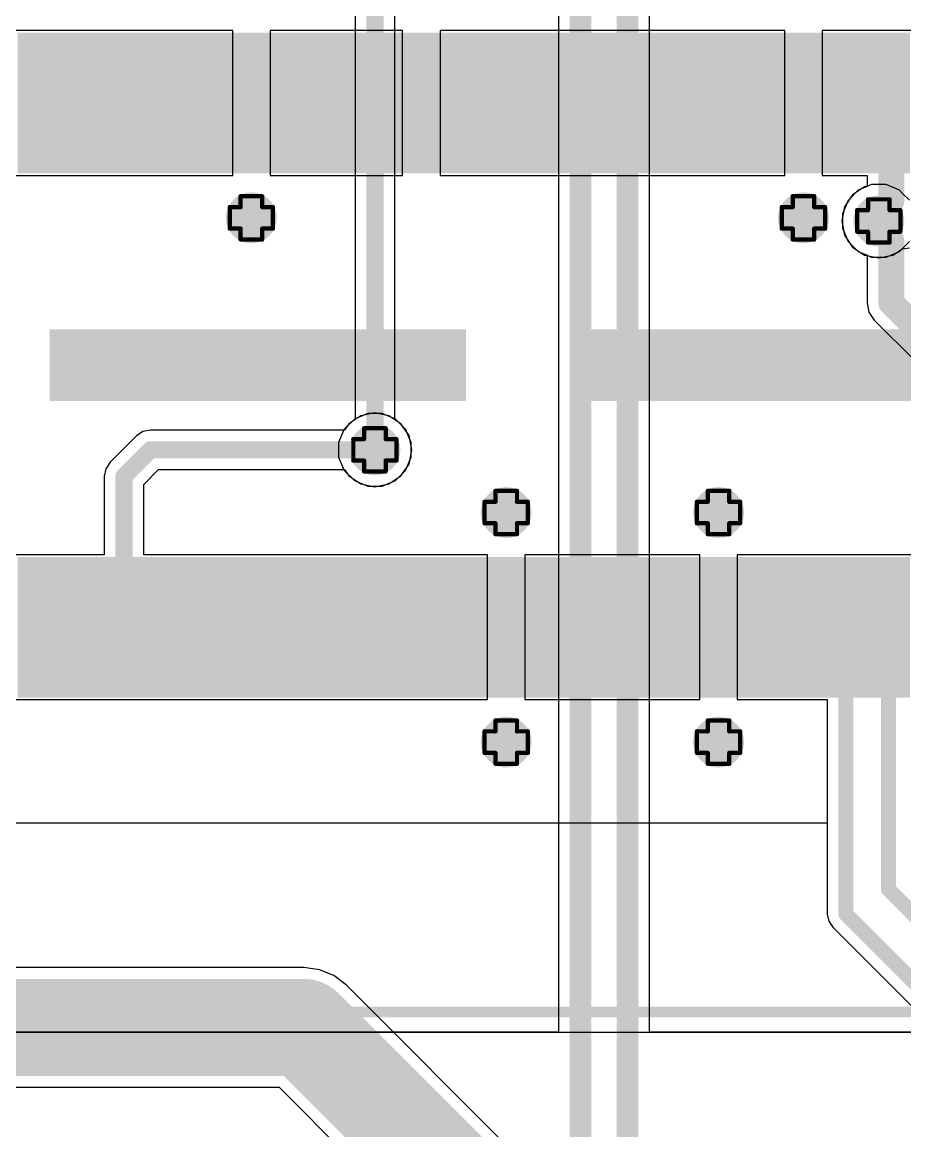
# Model space of a CAD drawing. Header units: inches. Extents: x -25 to 271, y -41 to 15.
# Drawn here: x 9.3 to 19.69, y -11.14 to 1.91 of the extents above; entities that cross this region are included whole.
import ezdxf

# ---------------------------------------------------------------- set-up
doc = ezdxf.new("R2010")
doc.units = ezdxf.units.IN
for name, color, linetype in [('Bottom Layer', 5, 'Continuous'), ('Bottom Overlay', 54, 'Continuous'), ('Drill Drawing', 1, 'Continuous'), ('Top Layer', 1, 'Continuous'), ('Top Paste', 8, 'Continuous'), ('Top Solder', 216, 'Continuous'), ('Via Holes', 16, 'Continuous')]:
    doc.layers.add(name, color=color, linetype=linetype)

# ---------------------------------------------------------------- blocks, each defined once
blk = doc.blocks.new('QTH_030_01_L_D_A_K_TR_11')
at = {"layer": 'Top Layer'}
for points in [[(-4.402, 3.811), (-4.097, 3.811), (-4.097, 2.361), (-4.402, 2.361)], [(-3.903, 3.811), (-3.597, 3.811), (-3.597, 2.361), (-3.903, 2.361)], [(-3.403, 3.811), (-3.098, 3.811), (-3.098, 2.361), (-3.403, 2.361)], [(-2.902, 3.811), (-2.597, 3.811), (-2.597, 2.361), (-2.902, 2.361)], [(-2.403, 3.811), (-2.098, 3.811), (-2.098, 2.361), (-2.403, 2.361)], [(-1.902, 3.811), (-1.597, 3.811), (-1.597, 2.361), (-1.902, 2.361)], [(-1.403, 3.811), (-1.097, 3.811), (-1.097, 2.361), (-1.403, 2.361)], [(-0.903, 3.811), (-0.598, 3.811), (-0.598, 2.361), (-0.903, 2.361)], [(-0.402, 3.811), (-0.097, 3.811), (-0.097, 2.361), (-0.402, 2.361)], [(0.097, 3.811), (0.402, 3.811), (0.402, 2.361), (0.097, 2.361)], [(0.598, 3.811), (0.903, 3.811), (0.903, 2.361), (0.598, 2.361)], [(1.097, 3.811), (1.403, 3.811), (1.403, 2.361), (1.097, 2.361)], [(1.597, 3.811), (1.902, 3.811), (1.902, 2.361), (1.597, 2.361)], [(2.098, 3.811), (2.403, 3.811), (2.403, 2.361), (2.098, 2.361)], [(2.597, 3.811), (2.902, 3.811), (2.902, 2.361), (2.597, 2.361)], [(3.098, 3.811), (3.403, 3.811), (3.403, 2.361), (3.098, 2.361)], [(3.597, 3.811), (3.903, 3.811), (3.903, 2.361), (3.597, 2.361)], [(4.097, 3.811), (4.402, 3.811), (4.402, 2.361), (4.097, 2.361)], [(4.598, 3.811), (4.903, 3.811), (4.903, 2.361), (4.598, 2.361)], [(5.097, 3.811), (5.402, 3.811), (5.402, 2.361), (5.097, 2.361)], [(5.598, 3.811), (5.903, 3.811), (5.903, 2.361), (5.598, 2.361)], [(-5.525, 0.32), (-0.825, 0.32), (-0.825, -0.32), (-5.525, -0.32)], [(0.825, 0.32), (5.525, 0.32), (5.525, -0.32), (0.825, -0.32)], [(-4.402, -2.361), (-4.097, -2.361), (-4.097, -3.811), (-4.402, -3.811)], [(-3.903, -2.361), (-3.597, -2.361), (-3.597, -3.811), (-3.903, -3.811)], [(-3.403, -2.361), (-3.098, -2.361), (-3.098, -3.811), (-3.403, -3.811)], [(-2.902, -2.361), (-2.597, -2.361), (-2.597, -3.811), (-2.902, -3.811)], [(-2.403, -2.361), (-2.098, -2.361), (-2.098, -3.811), (-2.403, -3.811)], [(-1.902, -2.361), (-1.597, -2.361), (-1.597, -3.811), (-1.902, -3.811)], [(-1.403, -2.361), (-1.097, -2.361), (-1.097, -3.811), (-1.403, -3.811)], [(-0.903, -2.361), (-0.598, -2.361), (-0.598, -3.811), (-0.903, -3.811)], [(-0.402, -2.361), (-0.097, -2.361), (-0.097, -3.811), (-0.402, -3.811)], [(0.097, -2.361), (0.402, -2.361), (0.402, -3.811), (0.097, -3.811)], [(0.598, -2.361), (0.903, -2.361), (0.903, -3.811), (0.598, -3.811)], [(1.097, -2.361), (1.403, -2.361), (1.403, -3.811), (1.097, -3.811)], [(1.597, -2.361), (1.902, -2.361), (1.902, -3.811), (1.597, -3.811)], [(2.098, -2.361), (2.403, -2.361), (2.403, -3.811), (2.098, -3.811)], [(2.597, -2.361), (2.902, -2.361), (2.902, -3.811), (2.597, -3.811)], [(3.098, -2.361), (3.403, -2.361), (3.403, -3.811), (3.098, -3.811)], [(3.597, -2.361), (3.903, -2.361), (3.903, -3.811), (3.597, -3.811)], [(4.097, -2.361), (4.402, -2.361), (4.402, -3.811), (4.097, -3.811)], [(4.598, -2.361), (4.903, -2.361), (4.903, -3.811), (4.598, -3.811)], [(5.097, -2.361), (5.402, -2.361), (5.402, -3.811), (5.097, -3.811)], [(5.598, -2.361), (5.903, -2.361), (5.903, -3.811), (5.598, -3.811)]]:
    blk.add_hatch(color=1, dxfattribs=at).paths.add_polyline_path(points)
at = {"layer": 'Top Paste'}
for points in [[(-4.402, 3.811), (-4.097, 3.811), (-4.097, 2.361), (-4.402, 2.361)], [(-3.903, 3.811), (-3.597, 3.811), (-3.597, 2.361), (-3.903, 2.361)], [(-3.403, 3.811), (-3.098, 3.811), (-3.098, 2.361), (-3.403, 2.361)], [(-2.902, 3.811), (-2.597, 3.811), (-2.597, 2.361), (-2.902, 2.361)], [(-2.403, 3.811), (-2.098, 3.811), (-2.098, 2.361), (-2.403, 2.361)], [(-1.902, 3.811), (-1.597, 3.811), (-1.597, 2.361), (-1.902, 2.361)], [(-1.403, 3.811), (-1.097, 3.811), (-1.097, 2.361), (-1.403, 2.361)], [(-0.903, 3.811), (-0.598, 3.811), (-0.598, 2.361), (-0.903, 2.361)], [(-0.402, 3.811), (-0.097, 3.811), (-0.097, 2.361), (-0.402, 2.361)], [(0.097, 3.811), (0.402, 3.811), (0.402, 2.361), (0.097, 2.361)], [(0.598, 3.811), (0.903, 3.811), (0.903, 2.361), (0.598, 2.361)], [(1.097, 3.811), (1.403, 3.811), (1.403, 2.361), (1.097, 2.361)], [(1.597, 3.811), (1.902, 3.811), (1.902, 2.361), (1.597, 2.361)], [(2.098, 3.811), (2.403, 3.811), (2.403, 2.361), (2.098, 2.361)], [(2.597, 3.811), (2.902, 3.811), (2.902, 2.361), (2.597, 2.361)], [(3.098, 3.811), (3.403, 3.811), (3.403, 2.361), (3.098, 2.361)], [(3.597, 3.811), (3.903, 3.811), (3.903, 2.361), (3.597, 2.361)], [(4.097, 3.811), (4.402, 3.811), (4.402, 2.361), (4.097, 2.361)], [(4.598, 3.811), (4.903, 3.811), (4.903, 2.361), (4.598, 2.361)], [(5.097, 3.811), (5.402, 3.811), (5.402, 2.361), (5.097, 2.361)], [(5.598, 3.811), (5.903, 3.811), (5.903, 2.361), (5.598, 2.361)], [(-5.525, 0.32), (-0.825, 0.32), (-0.825, -0.32), (-5.525, -0.32)], [(0.825, 0.32), (5.525, 0.32), (5.525, -0.32), (0.825, -0.32)], [(-4.402, -2.361), (-4.097, -2.361), (-4.097, -3.811), (-4.402, -3.811)], [(-3.903, -2.361), (-3.597, -2.361), (-3.597, -3.811), (-3.903, -3.811)], [(-3.403, -2.361), (-3.098, -2.361), (-3.098, -3.811), (-3.403, -3.811)], [(-2.902, -2.361), (-2.597, -2.361), (-2.597, -3.811), (-2.902, -3.811)], [(-2.403, -2.361), (-2.098, -2.361), (-2.098, -3.811), (-2.403, -3.811)], [(-1.902, -2.361), (-1.597, -2.361), (-1.597, -3.811), (-1.902, -3.811)], [(-1.403, -2.361), (-1.097, -2.361), (-1.097, -3.811), (-1.403, -3.811)], [(-0.903, -2.361), (-0.598, -2.361), (-0.598, -3.811), (-0.903, -3.811)], [(-0.402, -2.361), (-0.097, -2.361), (-0.097, -3.811), (-0.402, -3.811)], [(0.097, -2.361), (0.402, -2.361), (0.402, -3.811), (0.097, -3.811)], [(0.598, -2.361), (0.903, -2.361), (0.903, -3.811), (0.598, -3.811)], [(1.097, -2.361), (1.403, -2.361), (1.403, -3.811), (1.097, -3.811)], [(1.597, -2.361), (1.902, -2.361), (1.902, -3.811), (1.597, -3.811)], [(2.098, -2.361), (2.403, -2.361), (2.403, -3.811), (2.098, -3.811)], [(2.597, -2.361), (2.902, -2.361), (2.902, -3.811), (2.597, -3.811)], [(3.098, -2.361), (3.403, -2.361), (3.403, -3.811), (3.098, -3.811)], [(3.597, -2.361), (3.903, -2.361), (3.903, -3.811), (3.597, -3.811)], [(4.097, -2.361), (4.402, -2.361), (4.402, -3.811), (4.097, -3.811)], [(4.598, -2.361), (4.903, -2.361), (4.903, -3.811), (4.598, -3.811)], [(5.097, -2.361), (5.402, -2.361), (5.402, -3.811), (5.097, -3.811)], [(5.598, -2.361), (5.903, -2.361), (5.903, -3.811), (5.598, -3.811)]]:
    blk.add_hatch(color=8, dxfattribs=at).paths.add_polyline_path(points)
at = {"layer": 'Top Solder'}
for points in [[(-4.504, 3.913), (-3.996, 3.913), (-3.996, 2.259), (-4.504, 2.259)], [(-4.004, 3.913), (-3.496, 3.913), (-3.496, 2.259), (-4.004, 2.259)], [(-3.504, 3.913), (-2.996, 3.913), (-2.996, 2.259), (-3.504, 2.259)], [(-3.004, 3.913), (-2.496, 3.913), (-2.496, 2.259), (-3.004, 2.259)], [(-2.504, 3.913), (-1.996, 3.913), (-1.996, 2.259), (-2.504, 2.259)], [(-2.004, 3.913), (-1.496, 3.913), (-1.496, 2.259), (-2.004, 2.259)], [(-1.504, 3.913), (-0.996, 3.913), (-0.996, 2.259), (-1.504, 2.259)], [(-1.004, 3.913), (-0.496, 3.913), (-0.496, 2.259), (-1.004, 2.259)], [(-0.504, 3.913), (0.004, 3.913), (0.004, 2.259), (-0.504, 2.259)], [(-0.004, 3.913), (0.504, 3.913), (0.504, 2.259), (-0.004, 2.259)], [(0.496, 3.913), (1.004, 3.913), (1.004, 2.259), (0.496, 2.259)], [(0.996, 3.913), (1.504, 3.913), (1.504, 2.259), (0.996, 2.259)], [(1.496, 3.913), (2.004, 3.913), (2.004, 2.259), (1.496, 2.259)], [(1.996, 3.913), (2.504, 3.913), (2.504, 2.259), (1.996, 2.259)], [(2.496, 3.913), (3.004, 3.913), (3.004, 2.259), (2.496, 2.259)], [(2.996, 3.913), (3.504, 3.913), (3.504, 2.259), (2.996, 2.259)], [(3.496, 3.913), (4.004, 3.913), (4.004, 2.259), (3.496, 2.259)], [(3.996, 3.913), (4.504, 3.913), (4.504, 2.259), (3.996, 2.259)], [(4.496, 3.913), (5.004, 3.913), (5.004, 2.259), (4.496, 2.259)], [(4.996, 3.913), (5.504, 3.913), (5.504, 2.259), (4.996, 2.259)], [(5.496, 3.913), (6.004, 3.913), (6.004, 2.259), (5.496, 2.259)], [(-5.627, 0.422), (-0.723, 0.422), (-0.723, -0.422), (-5.627, -0.422)], [(0.723, 0.422), (5.627, 0.422), (5.627, -0.422), (0.723, -0.422)], [(-4.504, -2.259), (-3.996, -2.259), (-3.996, -3.913), (-4.504, -3.913)], [(-4.004, -2.259), (-3.496, -2.259), (-3.496, -3.913), (-4.004, -3.913)], [(-3.504, -2.259), (-2.996, -2.259), (-2.996, -3.913), (-3.504, -3.913)], [(-3.004, -2.259), (-2.496, -2.259), (-2.496, -3.913), (-3.004, -3.913)], [(-2.504, -2.259), (-1.996, -2.259), (-1.996, -3.913), (-2.504, -3.913)], [(-2.004, -2.259), (-1.496, -2.259), (-1.496, -3.913), (-2.004, -3.913)], [(-1.504, -2.259), (-0.996, -2.259), (-0.996, -3.913), (-1.504, -3.913)], [(-1.004, -2.259), (-0.496, -2.259), (-0.496, -3.913), (-1.004, -3.913)], [(-0.504, -2.259), (0.004, -2.259), (0.004, -3.913), (-0.504, -3.913)], [(-0.004, -2.259), (0.504, -2.259), (0.504, -3.913), (-0.004, -3.913)], [(0.496, -2.259), (1.004, -2.259), (1.004, -3.913), (0.496, -3.913)], [(0.996, -2.259), (1.504, -2.259), (1.504, -3.913), (0.996, -3.913)], [(1.496, -2.259), (2.004, -2.259), (2.004, -3.913), (1.496, -3.913)], [(1.996, -2.259), (2.504, -2.259), (2.504, -3.913), (1.996, -3.913)], [(2.496, -2.259), (3.004, -2.259), (3.004, -3.913), (2.496, -3.913)], [(2.996, -2.259), (3.504, -2.259), (3.504, -3.913), (2.996, -3.913)], [(3.496, -2.259), (4.004, -2.259), (4.004, -3.913), (3.496, -3.913)], [(3.996, -2.259), (4.504, -2.259), (4.504, -3.913), (3.996, -3.913)], [(4.496, -2.259), (5.004, -2.259), (5.004, -3.913), (4.496, -3.913)], [(4.996, -2.259), (5.504, -2.259), (5.504, -3.913), (4.996, -3.913)], [(5.496, -2.259), (6.004, -2.259), (6.004, -3.913), (5.496, -3.913)]]:
    blk.add_hatch(color=216, dxfattribs=at).paths.add_polyline_path(points)
blk = doc.blocks.new('BL_R8812AF1_B_14')
at = {"layer": 'Bottom Overlay'}
blk.add_lwpolyline([(13.5, -8.9, 0.127, 0.127, 0), (-13.5, -8.9, 0.127, 0.127, 0)], format="xyseb", dxfattribs=at)

msp = doc.modelspace()

# ---------------------------------------------------------------- hatches: boundary and pattern name
at = {"layer": 'Bottom Layer'}
h = msp.add_hatch(color=5, dxfattribs=at)
edge = h.paths.add_edge_path()
edge.add_arc((12, -0.396), 0.3, 0, 360)
h = msp.add_hatch(color=5, dxfattribs=at)
edge = h.paths.add_edge_path()
edge.add_arc((18.5, -0.396), 0.3, 0, 360)
h = msp.add_hatch(color=5, dxfattribs=at)
edge = h.paths.add_edge_path()
edge.add_arc((19.387, -0.432), 0.3, 0, 360)
h = msp.add_hatch(color=5, dxfattribs=at)
edge = h.paths.add_edge_path()
edge.add_arc((13.454, -3.127), 0.3, 0, 360)
h = msp.add_hatch(color=5, dxfattribs=at)
edge = h.paths.add_edge_path()
edge.add_arc((15, -3.865), 0.3, 0, 360)
h = msp.add_hatch(color=5, dxfattribs=at)
edge = h.paths.add_edge_path()
edge.add_arc((17.5, -3.865), 0.3, 0, 360)
h = msp.add_hatch(color=5, dxfattribs=at)
edge = h.paths.add_edge_path()
edge.add_arc((15, -6.568), 0.3, 0, 360)
h = msp.add_hatch(color=5, dxfattribs=at)
edge = h.paths.add_edge_path()
edge.add_arc((17.5, -6.568), 0.3, 0, 360)
at = {"layer": 'Top Layer'}
h = msp.add_hatch(color=1, dxfattribs=at)
edge = h.paths.add_edge_path()
edge.add_arc((12, -0.396), 0.3, 0, 360)
h = msp.add_hatch(color=1, dxfattribs=at)
edge = h.paths.add_edge_path()
edge.add_arc((18.5, -0.396), 0.3, 0, 360)
h = msp.add_hatch(color=1, dxfattribs=at)
edge = h.paths.add_edge_path()
edge.add_arc((19.387, -0.432), 0.3, 0, 360)
h = msp.add_hatch(color=1, dxfattribs=at)
edge = h.paths.add_edge_path()
edge.add_arc((13.454, -3.127), 0.3, 0, 360)
h = msp.add_hatch(color=1, dxfattribs=at)
edge = h.paths.add_edge_path()
edge.add_arc((15, -3.865), 0.3, 0, 360)
h = msp.add_hatch(color=1, dxfattribs=at)
edge = h.paths.add_edge_path()
edge.add_arc((17.5, -3.865), 0.3, 0, 360)
h = msp.add_hatch(color=1, dxfattribs=at)
edge = h.paths.add_edge_path()
edge.add_arc((15, -6.568), 0.3, 0, 360)
h = msp.add_hatch(color=1, dxfattribs=at)
edge = h.paths.add_edge_path()
edge.add_arc((17.5, -6.568), 0.3, 0, 360)
at = {"layer": 'Via Holes'}
h = msp.add_hatch(color=7, dxfattribs=at)
edge = h.paths.add_edge_path()
edge.add_arc((12, -0.396), 0.15, 0, 360)
h = msp.add_hatch(color=7, dxfattribs=at)
edge = h.paths.add_edge_path()
edge.add_arc((18.5, -0.396), 0.15, 0, 360)
h = msp.add_hatch(color=7, dxfattribs=at)
edge = h.paths.add_edge_path()
edge.add_arc((19.387, -0.432), 0.15, 0, 360)
h = msp.add_hatch(color=7, dxfattribs=at)
edge = h.paths.add_edge_path()
edge.add_arc((13.454, -3.127), 0.15, 0, 360)
h = msp.add_hatch(color=7, dxfattribs=at)
edge = h.paths.add_edge_path()
edge.add_arc((15, -3.865), 0.15, 0, 360)
h = msp.add_hatch(color=7, dxfattribs=at)
edge = h.paths.add_edge_path()
edge.add_arc((17.5, -3.865), 0.15, 0, 360)
h = msp.add_hatch(color=7, dxfattribs=at)
edge = h.paths.add_edge_path()
edge.add_arc((15, -6.568), 0.15, 0, 360)
h = msp.add_hatch(color=7, dxfattribs=at)
edge = h.paths.add_edge_path()
edge.add_arc((17.5, -6.568), 0.15, 0, 360)

# ---------------------------------------------------------------- linework, layer by layer
at = {"layer": 'Bottom Layer'}
for p, q in [((13.22, 3.571), (13.22, -2.761)), ((13.687, -2.761), (13.687, 3.571)), ((15.616, 3.417), (15.616, -9.982)), ((16.688, -9.982), (16.688, 2.782)), ((19.145, -0.07), (19.025, -0.19)), ((19.302, -0.005), (19.145, -0.07)), ((19.472, -0.005), (19.302, -0.005)), ((19.629, -0.07), (19.472, -0.005)), ((19.667, -0.108), (19.629, -0.07)), ((19.75, -0.188), (19.667, -0.108)), ((19.025, -0.19), (18.96, -0.347)), ((18.96, -0.347), (18.96, -0.517)), ((18.96, -0.517), (19.025, -0.674)), ((19.025, -0.674), (19.145, -0.794)), ((19.145, -0.794), (19.249, -0.837)), ((19.249, -0.837), (19.249, -1.398)), ((19.249, -1.398), (19.249, -1.398)), ((19.249, -1.398), (19.271, -1.507)), ((19.271, -1.507), (19.333, -1.599)), ((19.333, -1.599), (19.814, -2.081)), ((13.212, -2.765), (13.092, -2.885)), ((13.22, -2.761), (13.212, -2.765)), ((13.695, -2.765), (13.687, -2.761)), ((13.816, -2.885), (13.695, -2.765)), ((13.092, -2.885), (13.027, -3.042)), ((13.881, -3.042), (13.816, -2.885)), ((13.027, -3.042), (13.027, -3.212)), ((13.881, -3.212), (13.881, -3.042)), ((13.027, -3.212), (13.092, -3.369)), ((13.816, -3.369), (13.881, -3.212)), ((13.092, -3.369), (13.212, -3.489)), ((13.695, -3.489), (13.816, -3.369)), ((13.212, -3.489), (13.369, -3.554)), ((13.538, -3.554), (13.695, -3.489)), ((13.369, -3.554), (13.538, -3.554)), ((4.496, -9.982), (24.968, -9.982)), ((15.616, -9.982), (4.496, -9.982)), ((20.743, -9.982), (16.688, -9.982))]:
    msp.add_line(p, q, dxfattribs=at)
for points in [[(13.454, -3.127, 0.203, 0.203, 0), (13.454, 3.937, 0.203, 0.203, 0)], [(15.875, -18.45, 0.254, 0.254, 0), (15.875, 3.417, 0.254, 0.254, 0)], [(16.429, -18.221, 0.254, 0.254, 0), (16.429, 2.889, 0.254, 0.254, 0)], [(19.387, -0.512, 0.305, 0.305, 0), (19.387, -0.432, 0.305, 0.305, 0)], [(19.387, -0.512, 0.305, 0.305, 0), (19.534, -0.659, 0.305, 0.305, 0)], [(19.534, -1.398, 0.305, 0.305, 0), (19.534, -0.659, 0.305, 0.305, 0)], [(19.534, -1.398, 0.305, 0.305, 0), (20.016, -1.88, 0.305, 0.305, 0)]]:
    msp.add_lwpolyline(points, format="xyseb", dxfattribs=at)
for points in [[(19.31, -0.432, 0.152, 0.152, 1), (19.463, -0.432, 0.152, 0.152, 1)], [(19.31, -0.512, 0.152, 0.152, 1), (19.463, -0.512, 0.152, 0.152, 1)], [(19.31, -0.512, 0.152, 0.152, 1), (19.463, -0.512, 0.152, 0.152, 1)], [(19.458, -0.659, 0.152, 0.152, 1), (19.61, -0.659, 0.152, 0.152, 1)], [(19.458, -0.659, 0.152, 0.152, 1), (19.61, -0.659, 0.152, 0.152, 1)], [(19.458, -1.398, 0.152, 0.152, 1), (19.61, -1.398, 0.152, 0.152, 1)], [(19.458, -1.398, 0.152, 0.152, 1), (19.61, -1.398, 0.152, 0.152, 1)], [(13.403, -3.127, 0.102, 0.102, 1), (13.504, -3.127, 0.102, 0.102, 1)]]:
    msp.add_lwpolyline(points, format="xyseb", close=True, dxfattribs=at)
at = {"layer": 'Drill Drawing'}
for points in [[(11.873, -0.269, 0.0508, 0.0508, 0), (11.873, -0.142, 0.0508, 0.0508, 0)], [(11.873, -0.142, 0.0508, 0.0508, 0), (12.127, -0.142, 0.0508, 0.0508, 0)], [(12.127, -0.269, 0.0508, 0.0508, 0), (12.127, -0.142, 0.0508, 0.0508, 0)], [(18.373, -0.269, 0.0508, 0.0508, 0), (18.373, -0.142, 0.0508, 0.0508, 0)], [(18.373, -0.142, 0.0508, 0.0508, 0), (18.627, -0.142, 0.0508, 0.0508, 0)], [(18.627, -0.269, 0.0508, 0.0508, 0), (18.627, -0.142, 0.0508, 0.0508, 0)], [(11.746, -0.523, 0.0508, 0.0508, 0), (11.746, -0.269, 0.0508, 0.0508, 0)], [(11.746, -0.269, 0.0508, 0.0508, 0), (11.873, -0.269, 0.0508, 0.0508, 0)], [(12.127, -0.269, 0.0508, 0.0508, 0), (12.254, -0.269, 0.0508, 0.0508, 0)], [(12.254, -0.523, 0.0508, 0.0508, 0), (12.254, -0.269, 0.0508, 0.0508, 0)], [(18.246, -0.523, 0.0508, 0.0508, 0), (18.246, -0.269, 0.0508, 0.0508, 0)], [(18.246, -0.269, 0.0508, 0.0508, 0), (18.373, -0.269, 0.0508, 0.0508, 0)], [(18.627, -0.269, 0.0508, 0.0508, 0), (18.754, -0.269, 0.0508, 0.0508, 0)], [(18.754, -0.523, 0.0508, 0.0508, 0), (18.754, -0.269, 0.0508, 0.0508, 0)], [(19.26, -0.305, 0.0508, 0.0508, 0), (19.26, -0.178, 0.0508, 0.0508, 0)], [(19.26, -0.178, 0.0508, 0.0508, 0), (19.514, -0.178, 0.0508, 0.0508, 0)], [(19.514, -0.305, 0.0508, 0.0508, 0), (19.514, -0.178, 0.0508, 0.0508, 0)], [(19.133, -0.559, 0.0508, 0.0508, 0), (19.133, -0.305, 0.0508, 0.0508, 0)], [(19.133, -0.305, 0.0508, 0.0508, 0), (19.26, -0.305, 0.0508, 0.0508, 0)], [(19.514, -0.305, 0.0508, 0.0508, 0), (19.641, -0.305, 0.0508, 0.0508, 0)], [(19.641, -0.559, 0.0508, 0.0508, 0), (19.641, -0.305, 0.0508, 0.0508, 0)], [(11.746, -0.523, 0.0508, 0.0508, 0), (11.873, -0.523, 0.0508, 0.0508, 0)], [(11.873, -0.65, 0.0508, 0.0508, 0), (11.873, -0.523, 0.0508, 0.0508, 0)], [(12.127, -0.523, 0.0508, 0.0508, 0), (12.254, -0.523, 0.0508, 0.0508, 0)], [(12.127, -0.65, 0.0508, 0.0508, 0), (12.127, -0.523, 0.0508, 0.0508, 0)], [(18.246, -0.523, 0.0508, 0.0508, 0), (18.373, -0.523, 0.0508, 0.0508, 0)], [(18.373, -0.65, 0.0508, 0.0508, 0), (18.373, -0.523, 0.0508, 0.0508, 0)], [(18.627, -0.523, 0.0508, 0.0508, 0), (18.754, -0.523, 0.0508, 0.0508, 0)], [(18.627, -0.65, 0.0508, 0.0508, 0), (18.627, -0.523, 0.0508, 0.0508, 0)], [(11.873, -0.65, 0.0508, 0.0508, 0), (12.127, -0.65, 0.0508, 0.0508, 0)], [(18.373, -0.65, 0.0508, 0.0508, 0), (18.627, -0.65, 0.0508, 0.0508, 0)], [(19.133, -0.559, 0.0508, 0.0508, 0), (19.26, -0.559, 0.0508, 0.0508, 0)], [(19.26, -0.686, 0.0508, 0.0508, 0), (19.26, -0.559, 0.0508, 0.0508, 0)], [(19.514, -0.559, 0.0508, 0.0508, 0), (19.641, -0.559, 0.0508, 0.0508, 0)], [(19.514, -0.686, 0.0508, 0.0508, 0), (19.514, -0.559, 0.0508, 0.0508, 0)], [(19.26, -0.686, 0.0508, 0.0508, 0), (19.514, -0.686, 0.0508, 0.0508, 0)], [(13.327, -3, 0.0508, 0.0508, 0), (13.327, -2.873, 0.0508, 0.0508, 0)], [(13.327, -2.873, 0.0508, 0.0508, 0), (13.581, -2.873, 0.0508, 0.0508, 0)], [(13.581, -3, 0.0508, 0.0508, 0), (13.581, -2.873, 0.0508, 0.0508, 0)], [(13.2, -3.254, 0.0508, 0.0508, 0), (13.2, -3, 0.0508, 0.0508, 0)], [(13.2, -3, 0.0508, 0.0508, 0), (13.327, -3, 0.0508, 0.0508, 0)], [(13.581, -3, 0.0508, 0.0508, 0), (13.708, -3, 0.0508, 0.0508, 0)], [(13.708, -3.254, 0.0508, 0.0508, 0), (13.708, -3, 0.0508, 0.0508, 0)], [(13.2, -3.254, 0.0508, 0.0508, 0), (13.327, -3.254, 0.0508, 0.0508, 0)], [(13.327, -3.381, 0.0508, 0.0508, 0), (13.327, -3.254, 0.0508, 0.0508, 0)], [(13.581, -3.254, 0.0508, 0.0508, 0), (13.708, -3.254, 0.0508, 0.0508, 0)], [(13.581, -3.381, 0.0508, 0.0508, 0), (13.581, -3.254, 0.0508, 0.0508, 0)], [(13.327, -3.381, 0.0508, 0.0508, 0), (13.581, -3.381, 0.0508, 0.0508, 0)], [(14.873, -3.738, 0.0508, 0.0508, 0), (14.873, -3.611, 0.0508, 0.0508, 0)], [(14.873, -3.611, 0.0508, 0.0508, 0), (15.127, -3.611, 0.0508, 0.0508, 0)], [(15.127, -3.738, 0.0508, 0.0508, 0), (15.127, -3.611, 0.0508, 0.0508, 0)], [(17.373, -3.738, 0.0508, 0.0508, 0), (17.373, -3.611, 0.0508, 0.0508, 0)], [(17.373, -3.611, 0.0508, 0.0508, 0), (17.627, -3.611, 0.0508, 0.0508, 0)], [(17.627, -3.738, 0.0508, 0.0508, 0), (17.627, -3.611, 0.0508, 0.0508, 0)], [(14.746, -3.992, 0.0508, 0.0508, 0), (14.746, -3.738, 0.0508, 0.0508, 0)], [(14.746, -3.738, 0.0508, 0.0508, 0), (14.873, -3.738, 0.0508, 0.0508, 0)], [(15.127, -3.738, 0.0508, 0.0508, 0), (15.254, -3.738, 0.0508, 0.0508, 0)], [(15.254, -3.992, 0.0508, 0.0508, 0), (15.254, -3.738, 0.0508, 0.0508, 0)], [(17.246, -3.992, 0.0508, 0.0508, 0), (17.246, -3.738, 0.0508, 0.0508, 0)], [(17.246, -3.738, 0.0508, 0.0508, 0), (17.373, -3.738, 0.0508, 0.0508, 0)], [(17.627, -3.738, 0.0508, 0.0508, 0), (17.754, -3.738, 0.0508, 0.0508, 0)], [(17.754, -3.992, 0.0508, 0.0508, 0), (17.754, -3.738, 0.0508, 0.0508, 0)], [(14.746, -3.992, 0.0508, 0.0508, 0), (14.873, -3.992, 0.0508, 0.0508, 0)], [(14.873, -4.119, 0.0508, 0.0508, 0), (14.873, -3.992, 0.0508, 0.0508, 0)], [(15.127, -3.992, 0.0508, 0.0508, 0), (15.254, -3.992, 0.0508, 0.0508, 0)], [(15.127, -4.119, 0.0508, 0.0508, 0), (15.127, -3.992, 0.0508, 0.0508, 0)], [(17.246, -3.992, 0.0508, 0.0508, 0), (17.373, -3.992, 0.0508, 0.0508, 0)], [(17.373, -4.119, 0.0508, 0.0508, 0), (17.373, -3.992, 0.0508, 0.0508, 0)], [(17.627, -3.992, 0.0508, 0.0508, 0), (17.754, -3.992, 0.0508, 0.0508, 0)], [(17.627, -4.119, 0.0508, 0.0508, 0), (17.627, -3.992, 0.0508, 0.0508, 0)], [(14.873, -4.119, 0.0508, 0.0508, 0), (15.127, -4.119, 0.0508, 0.0508, 0)], [(17.373, -4.119, 0.0508, 0.0508, 0), (17.627, -4.119, 0.0508, 0.0508, 0)], [(14.873, -6.441, 0.0508, 0.0508, 0), (14.873, -6.314, 0.0508, 0.0508, 0)], [(14.873, -6.314, 0.0508, 0.0508, 0), (15.127, -6.314, 0.0508, 0.0508, 0)], [(15.127, -6.441, 0.0508, 0.0508, 0), (15.127, -6.314, 0.0508, 0.0508, 0)], [(17.373, -6.441, 0.0508, 0.0508, 0), (17.373, -6.314, 0.0508, 0.0508, 0)], [(17.373, -6.314, 0.0508, 0.0508, 0), (17.627, -6.314, 0.0508, 0.0508, 0)], [(17.627, -6.441, 0.0508, 0.0508, 0), (17.627, -6.314, 0.0508, 0.0508, 0)], [(14.746, -6.695, 0.0508, 0.0508, 0), (14.746, -6.441, 0.0508, 0.0508, 0)], [(14.746, -6.441, 0.0508, 0.0508, 0), (14.873, -6.441, 0.0508, 0.0508, 0)], [(15.127, -6.441, 0.0508, 0.0508, 0), (15.254, -6.441, 0.0508, 0.0508, 0)], [(15.254, -6.695, 0.0508, 0.0508, 0), (15.254, -6.441, 0.0508, 0.0508, 0)], [(17.246, -6.695, 0.0508, 0.0508, 0), (17.246, -6.441, 0.0508, 0.0508, 0)], [(17.246, -6.441, 0.0508, 0.0508, 0), (17.373, -6.441, 0.0508, 0.0508, 0)], [(17.627, -6.441, 0.0508, 0.0508, 0), (17.754, -6.441, 0.0508, 0.0508, 0)], [(17.754, -6.695, 0.0508, 0.0508, 0), (17.754, -6.441, 0.0508, 0.0508, 0)], [(14.746, -6.695, 0.0508, 0.0508, 0), (14.873, -6.695, 0.0508, 0.0508, 0)], [(14.873, -6.822, 0.0508, 0.0508, 0), (14.873, -6.695, 0.0508, 0.0508, 0)], [(15.127, -6.695, 0.0508, 0.0508, 0), (15.254, -6.695, 0.0508, 0.0508, 0)], [(15.127, -6.822, 0.0508, 0.0508, 0), (15.127, -6.695, 0.0508, 0.0508, 0)], [(17.246, -6.695, 0.0508, 0.0508, 0), (17.373, -6.695, 0.0508, 0.0508, 0)], [(17.373, -6.822, 0.0508, 0.0508, 0), (17.373, -6.695, 0.0508, 0.0508, 0)], [(17.627, -6.695, 0.0508, 0.0508, 0), (17.754, -6.695, 0.0508, 0.0508, 0)], [(17.627, -6.822, 0.0508, 0.0508, 0), (17.627, -6.695, 0.0508, 0.0508, 0)], [(14.873, -6.822, 0.0508, 0.0508, 0), (15.127, -6.822, 0.0508, 0.0508, 0)], [(17.373, -6.822, 0.0508, 0.0508, 0), (17.627, -6.822, 0.0508, 0.0508, 0)]]:
    msp.add_lwpolyline(points, format="xyseb", dxfattribs=at)
for points in [[(11.86, -0.142, 0.0254, 0.0254, 1), (11.886, -0.142, 0.0254, 0.0254, 1)], [(11.86, -0.142, 0.0254, 0.0254, 1), (11.886, -0.142, 0.0254, 0.0254, 1)], [(12.114, -0.142, 0.0254, 0.0254, 1), (12.14, -0.142, 0.0254, 0.0254, 1)], [(12.114, -0.142, 0.0254, 0.0254, 1), (12.14, -0.142, 0.0254, 0.0254, 1)], [(18.36, -0.142, 0.0254, 0.0254, 1), (18.386, -0.142, 0.0254, 0.0254, 1)], [(18.36, -0.142, 0.0254, 0.0254, 1), (18.386, -0.142, 0.0254, 0.0254, 1)], [(18.614, -0.142, 0.0254, 0.0254, 1), (18.64, -0.142, 0.0254, 0.0254, 1)], [(18.614, -0.142, 0.0254, 0.0254, 1), (18.64, -0.142, 0.0254, 0.0254, 1)], [(11.733, -0.269, 0.0254, 0.0254, 1), (11.759, -0.269, 0.0254, 0.0254, 1)], [(11.733, -0.269, 0.0254, 0.0254, 1), (11.759, -0.269, 0.0254, 0.0254, 1)], [(11.86, -0.269, 0.0254, 0.0254, 1), (11.886, -0.269, 0.0254, 0.0254, 1)], [(11.86, -0.269, 0.0254, 0.0254, 1), (11.886, -0.269, 0.0254, 0.0254, 1)], [(12.114, -0.269, 0.0254, 0.0254, 1), (12.14, -0.269, 0.0254, 0.0254, 1)], [(12.114, -0.269, 0.0254, 0.0254, 1), (12.14, -0.269, 0.0254, 0.0254, 1)], [(12.241, -0.269, 0.0254, 0.0254, 1), (12.267, -0.269, 0.0254, 0.0254, 1)], [(12.241, -0.269, 0.0254, 0.0254, 1), (12.267, -0.269, 0.0254, 0.0254, 1)], [(18.233, -0.269, 0.0254, 0.0254, 1), (18.259, -0.269, 0.0254, 0.0254, 1)], [(18.233, -0.269, 0.0254, 0.0254, 1), (18.259, -0.269, 0.0254, 0.0254, 1)], [(18.36, -0.269, 0.0254, 0.0254, 1), (18.386, -0.269, 0.0254, 0.0254, 1)], [(18.36, -0.269, 0.0254, 0.0254, 1), (18.386, -0.269, 0.0254, 0.0254, 1)], [(18.614, -0.269, 0.0254, 0.0254, 1), (18.64, -0.269, 0.0254, 0.0254, 1)], [(18.614, -0.269, 0.0254, 0.0254, 1), (18.64, -0.269, 0.0254, 0.0254, 1)], [(18.741, -0.269, 0.0254, 0.0254, 1), (18.767, -0.269, 0.0254, 0.0254, 1)], [(18.741, -0.269, 0.0254, 0.0254, 1), (18.767, -0.269, 0.0254, 0.0254, 1)], [(19.247, -0.178, 0.0254, 0.0254, 1), (19.272, -0.178, 0.0254, 0.0254, 1)], [(19.247, -0.178, 0.0254, 0.0254, 1), (19.272, -0.178, 0.0254, 0.0254, 1)], [(19.501, -0.178, 0.0254, 0.0254, 1), (19.526, -0.178, 0.0254, 0.0254, 1)], [(19.501, -0.178, 0.0254, 0.0254, 1), (19.526, -0.178, 0.0254, 0.0254, 1)], [(19.12, -0.305, 0.0254, 0.0254, 1), (19.145, -0.305, 0.0254, 0.0254, 1)], [(19.12, -0.305, 0.0254, 0.0254, 1), (19.145, -0.305, 0.0254, 0.0254, 1)], [(19.247, -0.305, 0.0254, 0.0254, 1), (19.272, -0.305, 0.0254, 0.0254, 1)], [(19.247, -0.305, 0.0254, 0.0254, 1), (19.272, -0.305, 0.0254, 0.0254, 1)], [(19.501, -0.305, 0.0254, 0.0254, 1), (19.526, -0.305, 0.0254, 0.0254, 1)], [(19.501, -0.305, 0.0254, 0.0254, 1), (19.526, -0.305, 0.0254, 0.0254, 1)], [(19.628, -0.305, 0.0254, 0.0254, 1), (19.653, -0.305, 0.0254, 0.0254, 1)], [(19.628, -0.305, 0.0254, 0.0254, 1), (19.653, -0.305, 0.0254, 0.0254, 1)], [(11.733, -0.523, 0.0254, 0.0254, 1), (11.759, -0.523, 0.0254, 0.0254, 1)], [(11.733, -0.523, 0.0254, 0.0254, 1), (11.759, -0.523, 0.0254, 0.0254, 1)], [(11.86, -0.523, 0.0254, 0.0254, 1), (11.886, -0.523, 0.0254, 0.0254, 1)], [(11.86, -0.523, 0.0254, 0.0254, 1), (11.886, -0.523, 0.0254, 0.0254, 1)], [(12.114, -0.523, 0.0254, 0.0254, 1), (12.14, -0.523, 0.0254, 0.0254, 1)], [(12.114, -0.523, 0.0254, 0.0254, 1), (12.14, -0.523, 0.0254, 0.0254, 1)], [(12.241, -0.523, 0.0254, 0.0254, 1), (12.267, -0.523, 0.0254, 0.0254, 1)], [(12.241, -0.523, 0.0254, 0.0254, 1), (12.267, -0.523, 0.0254, 0.0254, 1)], [(18.233, -0.523, 0.0254, 0.0254, 1), (18.259, -0.523, 0.0254, 0.0254, 1)], [(18.233, -0.523, 0.0254, 0.0254, 1), (18.259, -0.523, 0.0254, 0.0254, 1)], [(18.36, -0.523, 0.0254, 0.0254, 1), (18.386, -0.523, 0.0254, 0.0254, 1)], [(18.36, -0.523, 0.0254, 0.0254, 1), (18.386, -0.523, 0.0254, 0.0254, 1)], [(18.614, -0.523, 0.0254, 0.0254, 1), (18.64, -0.523, 0.0254, 0.0254, 1)], [(18.614, -0.523, 0.0254, 0.0254, 1), (18.64, -0.523, 0.0254, 0.0254, 1)], [(18.741, -0.523, 0.0254, 0.0254, 1), (18.767, -0.523, 0.0254, 0.0254, 1)], [(18.741, -0.523, 0.0254, 0.0254, 1), (18.767, -0.523, 0.0254, 0.0254, 1)], [(11.86, -0.65, 0.0254, 0.0254, 1), (11.886, -0.65, 0.0254, 0.0254, 1)], [(11.86, -0.65, 0.0254, 0.0254, 1), (11.886, -0.65, 0.0254, 0.0254, 1)], [(12.114, -0.65, 0.0254, 0.0254, 1), (12.14, -0.65, 0.0254, 0.0254, 1)], [(12.114, -0.65, 0.0254, 0.0254, 1), (12.14, -0.65, 0.0254, 0.0254, 1)], [(18.36, -0.65, 0.0254, 0.0254, 1), (18.386, -0.65, 0.0254, 0.0254, 1)], [(18.36, -0.65, 0.0254, 0.0254, 1), (18.386, -0.65, 0.0254, 0.0254, 1)], [(18.614, -0.65, 0.0254, 0.0254, 1), (18.64, -0.65, 0.0254, 0.0254, 1)], [(18.614, -0.65, 0.0254, 0.0254, 1), (18.64, -0.65, 0.0254, 0.0254, 1)], [(19.12, -0.559, 0.0254, 0.0254, 1), (19.145, -0.559, 0.0254, 0.0254, 1)], [(19.12, -0.559, 0.0254, 0.0254, 1), (19.145, -0.559, 0.0254, 0.0254, 1)], [(19.247, -0.559, 0.0254, 0.0254, 1), (19.272, -0.559, 0.0254, 0.0254, 1)], [(19.247, -0.559, 0.0254, 0.0254, 1), (19.272, -0.559, 0.0254, 0.0254, 1)], [(19.501, -0.559, 0.0254, 0.0254, 1), (19.526, -0.559, 0.0254, 0.0254, 1)], [(19.501, -0.559, 0.0254, 0.0254, 1), (19.526, -0.559, 0.0254, 0.0254, 1)], [(19.628, -0.559, 0.0254, 0.0254, 1), (19.653, -0.559, 0.0254, 0.0254, 1)], [(19.628, -0.559, 0.0254, 0.0254, 1), (19.653, -0.559, 0.0254, 0.0254, 1)], [(19.247, -0.686, 0.0254, 0.0254, 1), (19.272, -0.686, 0.0254, 0.0254, 1)], [(19.247, -0.686, 0.0254, 0.0254, 1), (19.272, -0.686, 0.0254, 0.0254, 1)], [(19.501, -0.686, 0.0254, 0.0254, 1), (19.526, -0.686, 0.0254, 0.0254, 1)], [(19.501, -0.686, 0.0254, 0.0254, 1), (19.526, -0.686, 0.0254, 0.0254, 1)], [(13.314, -2.873, 0.0254, 0.0254, 1), (13.339, -2.873, 0.0254, 0.0254, 1)], [(13.314, -2.873, 0.0254, 0.0254, 1), (13.339, -2.873, 0.0254, 0.0254, 1)], [(13.568, -2.873, 0.0254, 0.0254, 1), (13.593, -2.873, 0.0254, 0.0254, 1)], [(13.568, -2.873, 0.0254, 0.0254, 1), (13.593, -2.873, 0.0254, 0.0254, 1)], [(13.187, -3, 0.0254, 0.0254, 1), (13.212, -3, 0.0254, 0.0254, 1)], [(13.187, -3, 0.0254, 0.0254, 1), (13.212, -3, 0.0254, 0.0254, 1)], [(13.314, -3, 0.0254, 0.0254, 1), (13.339, -3, 0.0254, 0.0254, 1)], [(13.314, -3, 0.0254, 0.0254, 1), (13.339, -3, 0.0254, 0.0254, 1)], [(13.568, -3, 0.0254, 0.0254, 1), (13.593, -3, 0.0254, 0.0254, 1)], [(13.568, -3, 0.0254, 0.0254, 1), (13.593, -3, 0.0254, 0.0254, 1)], [(13.695, -3, 0.0254, 0.0254, 1), (13.72, -3, 0.0254, 0.0254, 1)], [(13.695, -3, 0.0254, 0.0254, 1), (13.72, -3, 0.0254, 0.0254, 1)], [(13.187, -3.254, 0.0254, 0.0254, 1), (13.212, -3.254, 0.0254, 0.0254, 1)], [(13.187, -3.254, 0.0254, 0.0254, 1), (13.212, -3.254, 0.0254, 0.0254, 1)], [(13.314, -3.254, 0.0254, 0.0254, 1), (13.339, -3.254, 0.0254, 0.0254, 1)], [(13.314, -3.254, 0.0254, 0.0254, 1), (13.339, -3.254, 0.0254, 0.0254, 1)], [(13.568, -3.254, 0.0254, 0.0254, 1), (13.593, -3.254, 0.0254, 0.0254, 1)], [(13.568, -3.254, 0.0254, 0.0254, 1), (13.593, -3.254, 0.0254, 0.0254, 1)], [(13.695, -3.254, 0.0254, 0.0254, 1), (13.72, -3.254, 0.0254, 0.0254, 1)], [(13.695, -3.254, 0.0254, 0.0254, 1), (13.72, -3.254, 0.0254, 0.0254, 1)], [(13.314, -3.381, 0.0254, 0.0254, 1), (13.339, -3.381, 0.0254, 0.0254, 1)], [(13.314, -3.381, 0.0254, 0.0254, 1), (13.339, -3.381, 0.0254, 0.0254, 1)], [(13.568, -3.381, 0.0254, 0.0254, 1), (13.593, -3.381, 0.0254, 0.0254, 1)], [(13.568, -3.381, 0.0254, 0.0254, 1), (13.593, -3.381, 0.0254, 0.0254, 1)], [(14.86, -3.611, 0.0254, 0.0254, 1), (14.886, -3.611, 0.0254, 0.0254, 1)], [(14.86, -3.611, 0.0254, 0.0254, 1), (14.886, -3.611, 0.0254, 0.0254, 1)], [(15.114, -3.611, 0.0254, 0.0254, 1), (15.14, -3.611, 0.0254, 0.0254, 1)], [(15.114, -3.611, 0.0254, 0.0254, 1), (15.14, -3.611, 0.0254, 0.0254, 1)], [(17.36, -3.611, 0.0254, 0.0254, 1), (17.386, -3.611, 0.0254, 0.0254, 1)], [(17.36, -3.611, 0.0254, 0.0254, 1), (17.386, -3.611, 0.0254, 0.0254, 1)], [(17.614, -3.611, 0.0254, 0.0254, 1), (17.64, -3.611, 0.0254, 0.0254, 1)], [(17.614, -3.611, 0.0254, 0.0254, 1), (17.64, -3.611, 0.0254, 0.0254, 1)], [(14.733, -3.738, 0.0254, 0.0254, 1), (14.759, -3.738, 0.0254, 0.0254, 1)], [(14.733, -3.738, 0.0254, 0.0254, 1), (14.759, -3.738, 0.0254, 0.0254, 1)], [(14.86, -3.738, 0.0254, 0.0254, 1), (14.886, -3.738, 0.0254, 0.0254, 1)], [(14.86, -3.738, 0.0254, 0.0254, 1), (14.886, -3.738, 0.0254, 0.0254, 1)], [(15.114, -3.738, 0.0254, 0.0254, 1), (15.14, -3.738, 0.0254, 0.0254, 1)], [(15.114, -3.738, 0.0254, 0.0254, 1), (15.14, -3.738, 0.0254, 0.0254, 1)], [(15.241, -3.738, 0.0254, 0.0254, 1), (15.267, -3.738, 0.0254, 0.0254, 1)], [(15.241, -3.738, 0.0254, 0.0254, 1), (15.267, -3.738, 0.0254, 0.0254, 1)], [(17.233, -3.738, 0.0254, 0.0254, 1), (17.259, -3.738, 0.0254, 0.0254, 1)], [(17.233, -3.738, 0.0254, 0.0254, 1), (17.259, -3.738, 0.0254, 0.0254, 1)], [(17.36, -3.738, 0.0254, 0.0254, 1), (17.386, -3.738, 0.0254, 0.0254, 1)], [(17.36, -3.738, 0.0254, 0.0254, 1), (17.386, -3.738, 0.0254, 0.0254, 1)], [(17.614, -3.738, 0.0254, 0.0254, 1), (17.64, -3.738, 0.0254, 0.0254, 1)], [(17.614, -3.738, 0.0254, 0.0254, 1), (17.64, -3.738, 0.0254, 0.0254, 1)], [(17.741, -3.738, 0.0254, 0.0254, 1), (17.767, -3.738, 0.0254, 0.0254, 1)], [(17.741, -3.738, 0.0254, 0.0254, 1), (17.767, -3.738, 0.0254, 0.0254, 1)], [(14.733, -3.992, 0.0254, 0.0254, 1), (14.759, -3.992, 0.0254, 0.0254, 1)], [(14.733, -3.992, 0.0254, 0.0254, 1), (14.759, -3.992, 0.0254, 0.0254, 1)], [(14.86, -3.992, 0.0254, 0.0254, 1), (14.886, -3.992, 0.0254, 0.0254, 1)], [(14.86, -3.992, 0.0254, 0.0254, 1), (14.886, -3.992, 0.0254, 0.0254, 1)], [(15.114, -3.992, 0.0254, 0.0254, 1), (15.14, -3.992, 0.0254, 0.0254, 1)], [(15.114, -3.992, 0.0254, 0.0254, 1), (15.14, -3.992, 0.0254, 0.0254, 1)], [(15.241, -3.992, 0.0254, 0.0254, 1), (15.267, -3.992, 0.0254, 0.0254, 1)], [(15.241, -3.992, 0.0254, 0.0254, 1), (15.267, -3.992, 0.0254, 0.0254, 1)], [(17.233, -3.992, 0.0254, 0.0254, 1), (17.259, -3.992, 0.0254, 0.0254, 1)], [(17.233, -3.992, 0.0254, 0.0254, 1), (17.259, -3.992, 0.0254, 0.0254, 1)], [(17.36, -3.992, 0.0254, 0.0254, 1), (17.386, -3.992, 0.0254, 0.0254, 1)], [(17.36, -3.992, 0.0254, 0.0254, 1), (17.386, -3.992, 0.0254, 0.0254, 1)], [(17.614, -3.992, 0.0254, 0.0254, 1), (17.64, -3.992, 0.0254, 0.0254, 1)], [(17.614, -3.992, 0.0254, 0.0254, 1), (17.64, -3.992, 0.0254, 0.0254, 1)], [(17.741, -3.992, 0.0254, 0.0254, 1), (17.767, -3.992, 0.0254, 0.0254, 1)], [(17.741, -3.992, 0.0254, 0.0254, 1), (17.767, -3.992, 0.0254, 0.0254, 1)], [(14.86, -4.119, 0.0254, 0.0254, 1), (14.886, -4.119, 0.0254, 0.0254, 1)], [(14.86, -4.119, 0.0254, 0.0254, 1), (14.886, -4.119, 0.0254, 0.0254, 1)], [(15.114, -4.119, 0.0254, 0.0254, 1), (15.14, -4.119, 0.0254, 0.0254, 1)], [(15.114, -4.119, 0.0254, 0.0254, 1), (15.14, -4.119, 0.0254, 0.0254, 1)], [(17.36, -4.119, 0.0254, 0.0254, 1), (17.386, -4.119, 0.0254, 0.0254, 1)], [(17.36, -4.119, 0.0254, 0.0254, 1), (17.386, -4.119, 0.0254, 0.0254, 1)], [(17.614, -4.119, 0.0254, 0.0254, 1), (17.64, -4.119, 0.0254, 0.0254, 1)], [(17.614, -4.119, 0.0254, 0.0254, 1), (17.64, -4.119, 0.0254, 0.0254, 1)], [(14.86, -6.314, 0.0254, 0.0254, 1), (14.886, -6.314, 0.0254, 0.0254, 1)], [(14.86, -6.314, 0.0254, 0.0254, 1), (14.886, -6.314, 0.0254, 0.0254, 1)], [(15.114, -6.314, 0.0254, 0.0254, 1), (15.14, -6.314, 0.0254, 0.0254, 1)], [(15.114, -6.314, 0.0254, 0.0254, 1), (15.14, -6.314, 0.0254, 0.0254, 1)], [(17.36, -6.314, 0.0254, 0.0254, 1), (17.386, -6.314, 0.0254, 0.0254, 1)], [(17.36, -6.314, 0.0254, 0.0254, 1), (17.386, -6.314, 0.0254, 0.0254, 1)], [(17.614, -6.314, 0.0254, 0.0254, 1), (17.64, -6.314, 0.0254, 0.0254, 1)], [(17.614, -6.314, 0.0254, 0.0254, 1), (17.64, -6.314, 0.0254, 0.0254, 1)], [(14.733, -6.441, 0.0254, 0.0254, 1), (14.759, -6.441, 0.0254, 0.0254, 1)], [(14.733, -6.441, 0.0254, 0.0254, 1), (14.759, -6.441, 0.0254, 0.0254, 1)], [(14.86, -6.441, 0.0254, 0.0254, 1), (14.886, -6.441, 0.0254, 0.0254, 1)], [(14.86, -6.441, 0.0254, 0.0254, 1), (14.886, -6.441, 0.0254, 0.0254, 1)], [(15.114, -6.441, 0.0254, 0.0254, 1), (15.14, -6.441, 0.0254, 0.0254, 1)], [(15.114, -6.441, 0.0254, 0.0254, 1), (15.14, -6.441, 0.0254, 0.0254, 1)], [(15.241, -6.441, 0.0254, 0.0254, 1), (15.267, -6.441, 0.0254, 0.0254, 1)], [(15.241, -6.441, 0.0254, 0.0254, 1), (15.267, -6.441, 0.0254, 0.0254, 1)], [(17.233, -6.441, 0.0254, 0.0254, 1), (17.259, -6.441, 0.0254, 0.0254, 1)], [(17.233, -6.441, 0.0254, 0.0254, 1), (17.259, -6.441, 0.0254, 0.0254, 1)], [(17.36, -6.441, 0.0254, 0.0254, 1), (17.386, -6.441, 0.0254, 0.0254, 1)], [(17.36, -6.441, 0.0254, 0.0254, 1), (17.386, -6.441, 0.0254, 0.0254, 1)], [(17.614, -6.441, 0.0254, 0.0254, 1), (17.64, -6.441, 0.0254, 0.0254, 1)], [(17.614, -6.441, 0.0254, 0.0254, 1), (17.64, -6.441, 0.0254, 0.0254, 1)], [(17.741, -6.441, 0.0254, 0.0254, 1), (17.767, -6.441, 0.0254, 0.0254, 1)], [(17.741, -6.441, 0.0254, 0.0254, 1), (17.767, -6.441, 0.0254, 0.0254, 1)], [(14.733, -6.695, 0.0254, 0.0254, 1), (14.759, -6.695, 0.0254, 0.0254, 1)], [(14.733, -6.695, 0.0254, 0.0254, 1), (14.759, -6.695, 0.0254, 0.0254, 1)], [(14.86, -6.695, 0.0254, 0.0254, 1), (14.886, -6.695, 0.0254, 0.0254, 1)], [(14.86, -6.695, 0.0254, 0.0254, 1), (14.886, -6.695, 0.0254, 0.0254, 1)], [(15.114, -6.695, 0.0254, 0.0254, 1), (15.14, -6.695, 0.0254, 0.0254, 1)], [(15.114, -6.695, 0.0254, 0.0254, 1), (15.14, -6.695, 0.0254, 0.0254, 1)], [(15.241, -6.695, 0.0254, 0.0254, 1), (15.267, -6.695, 0.0254, 0.0254, 1)], [(15.241, -6.695, 0.0254, 0.0254, 1), (15.267, -6.695, 0.0254, 0.0254, 1)], [(17.233, -6.695, 0.0254, 0.0254, 1), (17.259, -6.695, 0.0254, 0.0254, 1)], [(17.233, -6.695, 0.0254, 0.0254, 1), (17.259, -6.695, 0.0254, 0.0254, 1)], [(17.36, -6.695, 0.0254, 0.0254, 1), (17.386, -6.695, 0.0254, 0.0254, 1)], [(17.36, -6.695, 0.0254, 0.0254, 1), (17.386, -6.695, 0.0254, 0.0254, 1)], [(17.614, -6.695, 0.0254, 0.0254, 1), (17.64, -6.695, 0.0254, 0.0254, 1)], [(17.614, -6.695, 0.0254, 0.0254, 1), (17.64, -6.695, 0.0254, 0.0254, 1)], [(17.741, -6.695, 0.0254, 0.0254, 1), (17.767, -6.695, 0.0254, 0.0254, 1)], [(17.741, -6.695, 0.0254, 0.0254, 1), (17.767, -6.695, 0.0254, 0.0254, 1)], [(14.86, -6.822, 0.0254, 0.0254, 1), (14.886, -6.822, 0.0254, 0.0254, 1)], [(14.86, -6.822, 0.0254, 0.0254, 1), (14.886, -6.822, 0.0254, 0.0254, 1)], [(15.114, -6.822, 0.0254, 0.0254, 1), (15.14, -6.822, 0.0254, 0.0254, 1)], [(15.114, -6.822, 0.0254, 0.0254, 1), (15.14, -6.822, 0.0254, 0.0254, 1)], [(17.36, -6.822, 0.0254, 0.0254, 1), (17.386, -6.822, 0.0254, 0.0254, 1)], [(17.36, -6.822, 0.0254, 0.0254, 1), (17.386, -6.822, 0.0254, 0.0254, 1)], [(17.614, -6.822, 0.0254, 0.0254, 1), (17.64, -6.822, 0.0254, 0.0254, 1)], [(17.614, -6.822, 0.0254, 0.0254, 1), (17.64, -6.822, 0.0254, 0.0254, 1)]]:
    msp.add_lwpolyline(points, format="xyseb", close=True, dxfattribs=at)
at = {"layer": 'Top Layer'}
for p, q in [((11.78, 1.808), (8.721, 1.808)), ((11.78, 1.808), (8.721, 1.808)), ((11.78, 0.104), (11.78, 1.808)), ((11.78, 0.104), (11.78, 1.808)), ((13.78, 1.808), (12.221, 1.808)), ((12.221, 1.808), (12.221, 0.104)), ((13.78, 1.808), (12.221, 1.808)), ((12.221, 1.808), (12.221, 0.104)), ((13.78, 0.104), (13.78, 1.808)), ((13.78, 0.104), (13.78, 1.808)), ((18.28, 1.808), (14.221, 1.808)), ((14.221, 1.808), (14.221, 0.104)), ((18.28, 1.808), (14.221, 1.808)), ((14.221, 1.808), (14.221, 0.104)), ((18.28, 0.104), (18.28, 1.808)), ((18.28, 0.104), (18.28, 1.808)), ((20.28, 1.808), (18.721, 1.808)), ((18.721, 1.808), (18.721, 0.104)), ((20.28, 1.808), (18.721, 1.808)), ((18.721, 1.808), (18.721, 0.104)), ((8.721, 0.104), (11.78, 0.104)), ((8.721, 0.104), (11.78, 0.104)), ((12.221, 0.104), (13.78, 0.104)), ((12.221, 0.104), (13.78, 0.104)), ((14.221, 0.104), (18.28, 0.104)), ((14.221, 0.104), (18.28, 0.104)), ((18.721, 0.104), (19.249, 0.104)), ((18.721, 0.104), (19.249, 0.104)), ((19.249, 0.104), (19.249, -0.026)), ((19.249, 0.104), (19.249, -0.024)), ((19.079, -0.124), (18.984, -0.265)), ((19.145, -0.07), (19.025, -0.19)), ((19.22, -0.03), (19.079, -0.124)), ((19.249, -0.026), (19.145, -0.07)), ((19.249, -0.024), (19.22, -0.03)), ((19.025, -0.19), (18.96, -0.347)), ((18.984, -0.265), (18.951, -0.432)), ((18.96, -0.347), (18.96, -0.517)), ((18.951, -0.432), (18.984, -0.598)), ((18.96, -0.517), (19.025, -0.674)), ((18.984, -0.598), (19.079, -0.74)), ((19.025, -0.674), (19.145, -0.794)), ((19.079, -0.74), (19.22, -0.834)), ((19.553, -0.834), (19.666, -0.759)), ((19.629, -0.794), (19.667, -0.755)), ((19.666, -0.759), (19.75, -0.747)), ((19.667, -0.755), (19.75, -0.675)), ((19.145, -0.794), (19.302, -0.859)), ((19.22, -0.834), (19.387, -0.867)), ((19.302, -0.859), (19.472, -0.859)), ((19.387, -0.867), (19.553, -0.834)), ((19.472, -0.859), (19.629, -0.794)), ((13.287, -2.725), (13.146, -2.819)), ((13.369, -2.7), (13.212, -2.765)), ((13.454, -2.692), (13.287, -2.725)), ((13.538, -2.7), (13.369, -2.7)), ((13.62, -2.725), (13.454, -2.692)), ((13.695, -2.765), (13.538, -2.7)), ((13.761, -2.819), (13.62, -2.725)), ((13.212, -2.765), (13.092, -2.885)), ((13.146, -2.819), (13.096, -2.894)), ((13.816, -2.885), (13.695, -2.765)), ((13.856, -2.96), (13.761, -2.819)), ((10.647, -2.962), (10.336, -3.273)), ((10.647, -2.962), (10.336, -3.273)), ((10.722, -2.912), (10.647, -2.962)), ((10.722, -2.912), (10.647, -2.962)), ((10.812, -2.894), (10.722, -2.912)), ((10.812, -2.894), (10.722, -2.912)), ((13.088, -2.894), (10.812, -2.894)), ((13.096, -2.894), (10.812, -2.894)), ((13.092, -2.885), (13.088, -2.894)), ((13.881, -3.042), (13.816, -2.885)), ((13.889, -3.127), (13.856, -2.96)), ((13.856, -3.294), (13.889, -3.127)), ((13.881, -3.212), (13.881, -3.042)), ((13.816, -3.369), (13.881, -3.212)), ((10.285, -3.349), (10.267, -3.438)), ((10.285, -3.349), (10.267, -3.438)), ((10.336, -3.273), (10.285, -3.349)), ((10.336, -3.273), (10.285, -3.349)), ((10.733, -3.535), (10.908, -3.36)), ((10.733, -3.535), (10.908, -3.36)), ((10.908, -3.36), (13.088, -3.36)), ((10.908, -3.36), (13.096, -3.36)), ((13.088, -3.36), (13.092, -3.369)), ((13.092, -3.369), (13.212, -3.489)), ((13.096, -3.36), (13.146, -3.435)), ((13.695, -3.489), (13.816, -3.369)), ((13.761, -3.435), (13.856, -3.294)), ((10.267, -3.438), (10.267, -4.364)), ((10.267, -3.438), (10.267, -4.364)), ((13.146, -3.435), (13.287, -3.529)), ((13.212, -3.489), (13.369, -3.554)), ((13.538, -3.554), (13.695, -3.489)), ((13.62, -3.529), (13.761, -3.435)), ((10.733, -4.364), (10.733, -3.535)), ((10.733, -4.364), (10.733, -3.535)), ((13.287, -3.529), (13.454, -3.562)), ((13.369, -3.554), (13.538, -3.554)), ((13.454, -3.562), (13.62, -3.529)), ((10.267, -4.364), (8.221, -4.364)), ((10.267, -4.364), (8.221, -4.364)), ((14.78, -4.364), (10.733, -4.364)), ((14.78, -4.364), (10.733, -4.364)), ((14.78, -6.068), (14.78, -4.364)), ((14.78, -6.068), (14.78, -4.364)), ((17.28, -4.364), (15.221, -4.364)), ((15.221, -4.364), (15.221, -6.068)), ((17.28, -4.364), (15.221, -4.364)), ((15.221, -4.364), (15.221, -6.068)), ((17.28, -6.068), (17.28, -4.364)), ((17.28, -6.068), (17.28, -4.364)), ((19.78, -4.364), (17.721, -4.364)), ((17.721, -4.364), (17.721, -6.068)), ((19.78, -4.364), (17.721, -4.364)), ((17.721, -4.364), (17.721, -6.068)), ((8.221, -6.068), (14.78, -6.068)), ((8.221, -6.068), (14.78, -6.068)), ((15.221, -6.068), (17.28, -6.068)), ((15.221, -6.068), (17.28, -6.068)), ((17.721, -6.068), (18.78, -6.068)), ((17.721, -6.068), (18.78, -6.068)), ((18.78, -6.068), (18.78, -8.592)), ((18.78, -6.068), (18.78, -7.521)), ((18.78, -7.521), (5.026, -7.521)), ((18.78, -8.592), (18.797, -8.676)), ((18.797, -8.676), (18.845, -8.748)), ((18.845, -8.748), (20.106, -10.009)), ((12.619, -9.222), (4.777, -9.222)), ((12.802, -9.247), (12.619, -9.222)), ((12.972, -9.317), (12.802, -9.247)), ((13.118, -9.429), (12.972, -9.317)), ((15.51, -11.821), (13.118, -9.429)), ((4.485, -10.632), (12.328, -10.632)), ((12.328, -10.632), (14.307, -12.611))]:
    msp.add_line(p, q, dxfattribs=at)
for points in [[(19.5, 0.383, 0.305, 0.305, 0), (19.5, 0.956, 0.305, 0.305, 0)], [(19.5, 0.383, 0.305, 0.305, 0), (19.534, 0.349, 0.305, 0.305, 0)], [(19.534, -0.204, 0.305, 0.305, 0), (19.534, 0.349, 0.305, 0.305, 0)], [(10.5, -3.438, 0.203, 0.203, 0), (10.812, -3.127, 0.203, 0.203, 0)], [(10.812, -3.127, 0.203, 0.203, 0), (13.454, -3.127, 0.203, 0.203, 0)], [(10.5, -5.216, 0.203, 0.203, 0), (10.5, -3.438, 0.203, 0.203, 0)], [(19, -8.592, 0.178, 0.178, 0), (19, -5.216, 0.178, 0.178, 0)], [(19.5, -8.301, 0.178, 0.178, 0), (19.5, -5.216, 0.178, 0.178, 0)], [(19.5, -8.301, 0.178, 0.178, 0), (20.452, -9.253, 0.178, 0.178, 0)], [(19, -8.592, 0.178, 0.178, 0), (20.262, -9.854, 0.178, 0.178, 0)], [(4.485, -9.927, 1.143, 1.143, 0), (12.619, -9.927, 1.143, 1.143, 0)], [(12.619, -9.927, 1.143, 1.143, 0), (15.011, -12.319, 1.143, 1.143, 0)]]:
    msp.add_lwpolyline(points, format="xyseb", dxfattribs=at)
for points in [[(19.424, 0.956, 0.152, 0.152, 1), (19.576, 0.956, 0.152, 0.152, 1)], [(19.424, 0.383, 0.152, 0.152, 1), (19.576, 0.383, 0.152, 0.152, 1)], [(19.424, 0.383, 0.152, 0.152, 1), (19.576, 0.383, 0.152, 0.152, 1)], [(19.458, 0.349, 0.152, 0.152, 1), (19.61, 0.349, 0.152, 0.152, 1)], [(19.458, 0.349, 0.152, 0.152, 1), (19.61, 0.349, 0.152, 0.152, 1)], [(19.458, -0.204, 0.152, 0.152, 1), (19.61, -0.204, 0.152, 0.152, 1)], [(10.761, -3.127, 0.102, 0.102, 1), (10.862, -3.127, 0.102, 0.102, 1)], [(10.761, -3.127, 0.102, 0.102, 1), (10.862, -3.127, 0.102, 0.102, 1)], [(13.403, -3.127, 0.102, 0.102, 1), (13.504, -3.127, 0.102, 0.102, 1)], [(10.45, -3.438, 0.102, 0.102, 1), (10.551, -3.438, 0.102, 0.102, 1)], [(10.45, -3.438, 0.102, 0.102, 1), (10.551, -3.438, 0.102, 0.102, 1)], [(10.45, -5.216, 0.102, 0.102, 1), (10.551, -5.216, 0.102, 0.102, 1)], [(18.956, -5.216, 0.0889, 0.0889, 1), (19.045, -5.216, 0.0889, 0.0889, 1)], [(19.456, -5.216, 0.0889, 0.0889, 1), (19.545, -5.216, 0.0889, 0.0889, 1)], [(19.456, -8.301, 0.0889, 0.0889, 1), (19.545, -8.301, 0.0889, 0.0889, 1)], [(19.456, -8.301, 0.0889, 0.0889, 1), (19.545, -8.301, 0.0889, 0.0889, 1)], [(18.956, -8.592, 0.0889, 0.0889, 1), (19.045, -8.592, 0.0889, 0.0889, 1)], [(18.956, -8.592, 0.0889, 0.0889, 1), (19.045, -8.592, 0.0889, 0.0889, 1)], [(12.334, -9.927, 0.571, 0.571, 1), (12.905, -9.927, 0.571, 0.571, 1)], [(12.334, -9.927, 0.571, 0.571, 1), (12.905, -9.927, 0.571, 0.571, 1)]]:
    msp.add_lwpolyline(points, format="xyseb", close=True, dxfattribs=at)

# ---------------------------------------------------------------- block references
at = {"rotation": 180}
for name, p in [('QTH_030_01_L_D_A_K_TR_11', (15.25, -2.13)), ('BL_R8812AF1_B_14', (12.76, -18.644))]:
    msp.add_blockref(name, p, dxfattribs=at)

doc.saveas('drawing.dxf')
